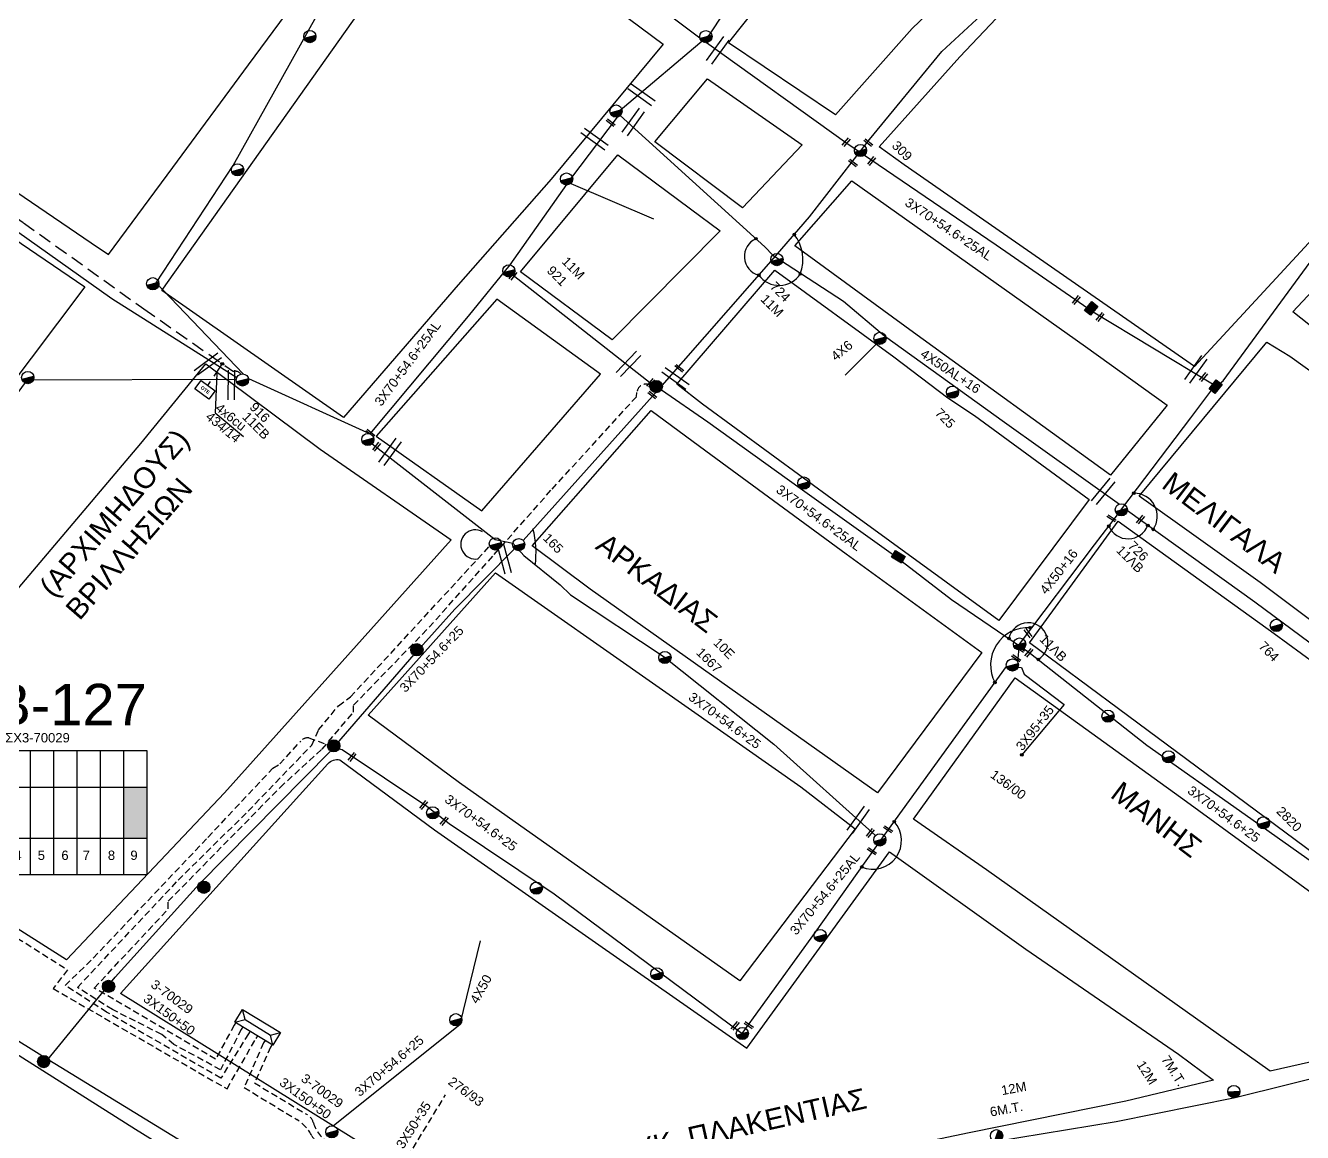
# Model space of a CAD drawing. Header units: millimetres. Extents: x 6950 to 9601, y 853 to 1951.
# Drawn here: x 7169.3 to 7415.7, y 1475 to 1688.5 of the extents above; entities that cross this region are included whole.
import ezdxf
from ezdxf.enums import TextEntityAlignment as Align

# ---------------------------------------------------------------- set-up
doc = ezdxf.new("R2010")
doc.units = ezdxf.units.MM
doc.linetypes.add('DASHED', pattern=[19.05, 12.7, -6.35])
for name, color, linetype in [('Pillar OTE', 7, 'Continuous'), ('Άγνωστα', 7, 'Continuous'), ('Ασφαλειοκιβώτια Χ.Τ 9 αναχωρήσεων', 7, 'Continuous'), ('Επιγραφές - Σχήματα', 7, 'Continuous'), ('Καλώδια ΧΤ   3x150+50CU', 7, 'DASHED'), ('Μηχανική τομή', 7, 'Continuous'), ('Στύλος Ξύλινος', 7, 'Continuous'), ('Στύλος Ξύλινος @ 1', 7, 'Continuous'), ('Στύλος ΦΜ', 7, 'Continuous'), ('Στύλος ΦΜ @ 1', 7, 'Continuous'), ('Συνδέσεις', 7, 'Continuous'), ('Συνεστραμμένα ΧΤ   3x70+54.6+25 AL', 7, 'SYN_LINE'), ('Τομή', 7, 'Continuous'), ('Υποσταθμός πόλεως', 7, 'Continuous'), ('Υπόβαθρο ΔΕΗ', 7, 'Continuous'), ('Υπόγεια καλώδια Παροχών ΧΤ   4x50AL', 7, 'DASHED'), ('Υπόγεια καλώδια Παροχών ΧΤ   4x6', 7, 'DASHED')]:
    doc.layers.add(name, color=color, linetype=linetype)
doc.styles.add('arial', font='ARIAL.TTF')
doc.styles.get("Standard").update_dxf_attribs({"font": 'ARIAL.TTF'})
doc.linetypes.add('SYN_LINE', pattern='A,0.5,-0.0001,["/\\/\\/\\/",Standard,S=0.1,R=0,X=0,Y=-0.05],-0.25', length=0.7501)
doc.dimstyles.new('ISO-25', dxfattribs={"dimtxt": 2.5, "dimasz": 2.5, "dimexe": 1.25, "dimexo": 0.625, "dimtad": 1, "dimtxsty": 'Standard', "dimcen": 2.5, "dimadec": 0, "dimazin": 0, "dimtfac": 1, "dimtmove": 0, "dimatfit": 3, "dimfxl": 1, "dimarcsym": 0})

# ---------------------------------------------------------------- blocks, each defined once
blk = doc.blocks.new('ΜΗΧΑΝΙΚΗ ΤΟΜΗ')
at = {"layer": 'Μηχανική τομή', "ltscale": 40}
for p, q in [((-1.89, 0.78), (1.89, 0.78)), ((1.89, 0), (-1.89, 0))]:
    blk.add_line(p, q, dxfattribs=at)
blk = doc.blocks.new('ΤΟΜΗ')
at = {"layer": 'Τομή', "ltscale": 40}
for p, q in [((-5.68, 0), (5.68, 0)), ((5.68, -2.33), (-5.68, -2.33))]:
    blk.add_line(p, q, dxfattribs=at)
blk = doc.blocks.new('ΥΠΑΡΧΩΝ ΤΣΙΜΕΝΤΕΝΙΟΣ ΣΤΥΛΟΣ')
at = {"layer": 'Στύλος ΦΜ'}
blk.add_hatch(color=7, dxfattribs=at).paths.add_polyline_path([(-1.29, -2.28, 0.574793), (2.62, 0, 0.268822), (1.3, 2.27)])
at = {"layer": 'Στύλος ΦΜ', "color": 7}
blk.add_line((-1.29, -2.28), (1.3, 2.27), dxfattribs=at)
blk.add_circle((0, 0), 2.62, dxfattribs=at)
at = {"layer": 'Στύλος ΦΜ', "flags": 4}
for tag, p in [('ΑΡΙΘΜΟΣ', (-4.68, 8.05)), ('ΤΥΠΟΣ', (-4.91, 3.03))]:
    blk.add_attdef(tag, p, '', height=4, dxfattribs=at)
blk = doc.blocks.new('ΥΠΑΡΧΩΝ ΞΥΛΙΝΟΣ ΣΤΥΛΟΣ')
at = {"layer": 'Στύλος Ξύλινος'}
h = blk.add_hatch(color=7, dxfattribs=at)
h.paths.add_polyline_path([(-2.62, 0, 0.270008), (-1.29, -2.28), (1.3, 2.27, 0.576266)])
h.paths.add_polyline_path([(-1.29, -2.28, 0.574793), (2.62, 0, 0.268822), (1.3, 2.27)])
at = {"layer": 'Στύλος Ξύλινος', "color": 7}
blk.add_line((-1.29, -2.28), (1.3, 2.27), dxfattribs=at)
blk.add_circle((0, 0), 2.62, dxfattribs=at)
at = {"layer": 'Στύλος Ξύλινος', "flags": 4}
for tag, p in [('ΑΡΙΘΜΟΣ', (-4.91, 8.6)), ('ΤΥΠΟΣ', (-4.85, 3.39))]:
    blk.add_attdef(tag, p, '', height=4, dxfattribs=at)
blk = doc.blocks.new('ΥΠΟΣΤΑΘΜΟΣ ΠΟΛΕΩΣ 6 ΑΝΑΧΩΡΗΣΕΩΝ')
at = {"layer": 'Υποσταθμός πόλεως', "linetype": 'Continuous', "ltscale": 40}
for p, q in [((-8.18, -2.82), (-8.18, -4)), ((-5.01, -2.82), (-5.01, -4)), ((-1.74, -2.82), (-1.74, -4)), ((1.65, -2.82), (1.65, -4)), ((5.07, -2.82), (5.07, -4)), ((8.16, -2.82), (8.16, -4))]:
    blk.add_line(p, q, dxfattribs=at)
blk.add_lwpolyline([(-8.57, 2.82), (8.57, 2.82), (8.57, -2.82), (-8.57, -2.82)], close=True, dxfattribs=at)
for points in [[(-5.75, 0), (-8.57, 2.82)], [(5.75, 0), (8.57, 2.82)], [(-8.57, -2.82), (-5.75, 0)], [(-5.75, 0), (5.75, 0)], [(8.57, -2.82), (5.75, 0)]]:
    blk.add_lwpolyline(points, dxfattribs=at)
at = {"layer": 'Υποσταθμός πόλεως', "linetype": 'SYN_LINE', "ltscale": 40, "flags": 1}
for tag, p in [('ΜΕΤΑΣΧΗΜΑΤΙΣΜΟΣ', (9.64, 1.91)), ('ΙΣΧΥΣ', (9.62, -0.89)), ('ΑΡΙΘΜΟΣ', (9.74, -3.61))]:
    blk.add_attdef(tag, p, '', height=1.8, dxfattribs=at)
blk = doc.blocks.new('ΑΣΦΑΛΕΙΟΚΙΒΩΤΙΟ ΥΠΟΣΤΑΘΜΟΥ 9 ΑΝΑΧΩΡΗΣΕΩΝ')
at = {"layer": 'Ασφαλειοκιβώτια Χ.Τ 9 αναχωρήσεων', "ltscale": 40}
for p, q in [((-23.8, 40.36), (24.02, 40.36)), ((-9.72, 40.36), (-9.72, -40.64)), ((9.94, 40.36), (9.94, -40.64)), ((-23.8, 31.36), (24.02, 31.36)), ((-23.8, 22.36), (24.02, 22.36)), ((-23.8, 13.36), (24.02, 13.36)), ((-23.8, 4.36), (24.02, 4.36)), ((-23.8, -4.64), (24.02, -4.64)), ((-23.8, -13.64), (24.02, -13.64)), ((-23.8, -22.64), (24.02, -22.64)), ((-23.8, -31.64), (24.02, -31.64))]:
    blk.add_line(p, q, dxfattribs=at)
at = {"layer": 'Ασφαλειοκιβώτια Χ.Τ 9 αναχωρήσεων'}
blk.add_lwpolyline([(-23.8, -40.64), (24.02, -40.64), (24.02, 40.36), (-23.8, 40.36)], close=True, dxfattribs=at)
for s, p in [('1', (-18.12, 37.3)), ('2', (-18.12, 28.73)), ('3', (-18.12, 19.66)), ('4', (-18.12, 10.64)), ('5', (-18.12, 1.63)), ('6', (-18.12, -7.51)), ('7', (-18.12, -15.75)), ('8', (-18.12, -25.44)), ('9', (-18.12, -34.13))]:
    blk.add_text(s, height=3.6, rotation=270, dxfattribs=at).set_placement(p)
at = {"layer": 'Ασφαλειοκιβώτια Χ.Τ 9 αναχωρήσεων', "ltscale": 40}
for tag, height, p in [('ΟΝΟΜΑ', 5, (-0.16, 44.31)), ('ΚΕΙΜΕΝΟ 1', 2, (17.06, 35.59)), ('ΚΕΙΜΕΝΟ 2', 2, (17.06, 26.88)), ('ΚΕΙΜΕΝΟ 3', 2, (17.06, 17.69)), ('ΚΕΙΜΕΝΟ 4', 2, (17.06, 8.71)), ('ΚΕΙΜΕΝΟ 5', 2, (17.06, -0.13)), ('ΚΕΙΜΕΝΟ 6', 2, (17.06, -9.05)), ('ΚΕΙΜΕΝΟ 7', 2, (17.06, -18.13)), ('ΚΕΙΜΕΝΟ 8', 2, (17.06, -26.85)), ('ΚΕΙΜΕΝΟ 9', 2, (17.06, -35.99)), ('ΣΧ', 2, (-0.1, -42.64))]:
    blk.add_attdef(tag, text='', height=height, dxfattribs=at).set_placement(p, align=Align.MIDDLE_CENTER)
blk = doc.blocks.new('_ΣΥΝΔΕΣΗ')
at = {"layer": 'Συνδέσεις', "linetype": 'SYN_LINE', "ltscale": 40}
blk.add_hatch(color=256, dxfattribs=at).paths.add_polyline_path([(0.5, -0.01, 1), (-0.5, -0.01, 1)])
at = {"layer": 'Συνδέσεις'}
blk.add_circle((0, -0.01), 0.5, dxfattribs=at)
blk = doc.blocks.new('PILLAR ΟΤΕ')
at = {"layer": 'Pillar OTE', "ltscale": 40}
blk.add_lwpolyline([(-3.31, 2.02), (3.39, 2.02), (3.39, -1.99), (-3.31, -1.99)], close=True, dxfattribs=at)
at = {"layer": 'Pillar OTE', "insert": (-1.81, 0.71), "char_height": 1.3575, "width": 109.961, "attachment_point": 1}
blk.add_mtext('{\\fArial|b1|i0|c161|p34;OTE}', dxfattribs=at)
blk = doc.blocks.new('TSONTA XT1')
at = {"ltscale": 40}
h = blk.add_hatch(color=256, dxfattribs=at)
h.dxf.hatch_style = 1
h.paths.add_polyline_path([(595.96, 2487.66), (597.07, 2488.77), (595.96, 2489.87), (594.85, 2488.77)])
blk.add_lwpolyline([(594.85, 2488.77), (595.96, 2489.87), (597.07, 2488.77), (595.96, 2487.66)], close=True, dxfattribs=at)

msp = doc.modelspace()

# ---------------------------------------------------------------- hatches: boundary and pattern name
at = {"layer": 'Άγνωστα'}
h = msp.add_hatch(color=256, dxfattribs=at)
h.dxf.hatch_style = 1
h.paths.add_polyline_path([(7373.63, 1633.51), (7374.77, 1632.61), (7376.17, 1634.33), (7375.01, 1635.25)])
h = msp.add_hatch(color=256, dxfattribs=at)
h.dxf.hatch_style = 1
h.paths.add_polyline_path([(7397.64, 1618.45), (7398.78, 1617.54), (7400.18, 1619.26), (7399.02, 1620.18)])
h = msp.add_hatch(color=256, dxfattribs=at)
h.dxf.hatch_style = 1
h.paths.add_polyline_path([(7337.13, 1587.22), (7336.39, 1585.96), (7338.29, 1584.82), (7339.04, 1586.09)])
at = {"layer": 'Ασφαλειοκιβώτια Χ.Τ 9 αναχωρήσεων', "ltscale": 40}
for color in [151, 27, 1, 133, 62, 2]:
    msp.add_hatch(color=color, dxfattribs=at).paths.add_polyline_path([(7188.27, 1531.76), (7192.77, 1531.76), (7192.77, 1541.58), (7188.27, 1541.58)])

# ---------------------------------------------------------------- linework, layer by layer
at = {"layer": 'Άγνωστα', "color": 30, "linetype": 'DASHED', "ltscale": 0.2}
msp.add_lwpolyline([(7100.18, 1713.11), (7097.73, 1710.75), (7095.34, 1712.66), (7088.8, 1704.56), (7093.54, 1701.45), (7117.33, 1685.54), (7144.86, 1667.24), (7168.9, 1650.47), (7192.13, 1633.84), (7209.43, 1621.76, -0.349874), (7210.79, 1621.27)], format="xyb", dxfattribs=at)
at = {"layer": 'Άγνωστα', "color": 62}
msp.add_lwpolyline([(7284.05, 1671.17), (7311.91, 1645.82), (7313.45, 1644.21), (7327.08, 1635.34), (7335.03, 1628.64), (7358.2, 1612), (7380.34, 1596.19)], dxfattribs=at)
at = {"layer": 'Άγνωστα'}
for points in [[(7374.77, 1632.61), (7373.63, 1633.51), (7375.01, 1635.25), (7376.17, 1634.33), (7374.77, 1632.61)], [(7398.78, 1617.54), (7397.64, 1618.45), (7399.02, 1620.18), (7400.18, 1619.26), (7398.78, 1617.54)], [(7336.39, 1585.96), (7337.13, 1587.22), (7339.04, 1586.09), (7338.29, 1584.82), (7336.39, 1585.96)]]:
    msp.add_lwpolyline(points, dxfattribs=at)
at = {"layer": 'Άγνωστα', "color": 27}
msp.add_lwpolyline([(7148.35, 1567.6), (7152.19, 1596.58), (7169.69, 1620.16), (7209.97, 1620.28)], dxfattribs=at)
at = {"layer": 'Άγνωστα', "color": 62, "linetype": 'DASHED', "ltscale": 0.1}
msp.add_lwpolyline([(7209.55, 1495.68), (7205.95, 1489.09), (7182.55, 1502.82), (7196.83, 1518.1), (7196.83, 1519.58), (7218.41, 1541.54), (7226.51, 1548.94), (7232.56, 1556.03), (7232.56, 1557.39), (7247.16, 1572.43), (7259.73, 1586.49), (7270.88, 1599.09), (7287.2, 1616.95), (7287.25, 1617.7, -0.539479), (7289.81, 1619.14, -4.105212)], format="xyb", dxfattribs=at)
at = {"layer": 'Άγνωστα', "color": 1}
msp.add_lwpolyline([(7265.28, 1589.2), (7290.82, 1617.69)], dxfattribs=at)
at = {"layer": 'Άγνωστα', "color": 154}
for points in [[(7360.72, 1565.73), (7361.09, 1569.2), (7375.51, 1588.34), (7379.99, 1594.14), (7380.83, 1595.26)], [(7501.45, 1505.4), (7488.19, 1517.23), (7448.43, 1546.2), (7406.45, 1577.27), (7381.88, 1594.91)], [(7360.78, 1564.72), (7361.46, 1564.65), (7361.99, 1563.37), (7369.66, 1557.55), (7361.52, 1547.82)]]:
    msp.add_lwpolyline(points, dxfattribs=at)
at = {"layer": 'Άγνωστα', "color": 1, "linetype": 'DASHED', "ltscale": 0.1}
msp.add_lwpolyline([(7210.9, 1494.85), (7206.9, 1487.06), (7197.89, 1491.96), (7195.58, 1493.87), (7186.05, 1498.67), (7179.3, 1502.94), (7198.73, 1523.64), (7212.24, 1536.96), (7224.5, 1549.68), (7225.84, 1552.62), (7229.65, 1557.29), (7231.99, 1559), (7258.67, 1587.93)], dxfattribs=at)
at = {"layer": 'Άγνωστα', "color": 151, "linetype": 'DASHED', "ltscale": 0.1}
msp.add_lwpolyline([(7212.3, 1494.01), (7206.97, 1485.44), (7184.93, 1498.19), (7176.95, 1503.31), (7182.36, 1508.62), (7204.47, 1531.89), (7217.02, 1545.26), (7218.33, 1546.06), (7222.38, 1550.49, -0.231255), (7223.94, 1551.1), (7229.72, 1548.96)], format="xyb", dxfattribs=at)
at = {"layer": 'Άγνωστα', "color": 27, "linetype": 'DASHED', "ltscale": 0.1}
msp.add_lwpolyline([(7130.75, 1541.61), (7127.56, 1537.83), (7158.04, 1518.58), (7177.39, 1506.36), (7174.63, 1502.72), (7208.17, 1483.38), (7213.75, 1493.12)], dxfattribs=at)
at = {"layer": 'Άγνωστα', "color": 133}
for points in [[(7237.12, 1448.73), (7209.83, 1466.85), (7172.93, 1489.46), (7149.29, 1504.13), (7115.28, 1524.95)], [(7173.56, 1489.07), (7185.13, 1503.14)]]:
    msp.add_lwpolyline(points, dxfattribs=at)
at = {"layer": 'Άγνωστα', "color": 2, "linetype": 'DASHED', "ltscale": 0.1}
msp.add_lwpolyline([(7215.21, 1492.24), (7211.46, 1483.66), (7221.64, 1477.45, -0.137311), (7224.56, 1474.31, 0.173129), (7227.57, 1471.5, 0.137798), (7230.85, 1471.06, -0.227416), (7233.35, 1470.26), (7241.52, 1465.18), (7242.09, 1466.1), (7266.73, 1451.11), (7271.68, 1452.2, 0.897074), (7271.35, 1455.24, 0.190303), (7270, 1454.71, -0.310967), (7268.76, 1454.52, 0.493124)], format="xyb", dxfattribs=at)
at = {"layer": 'Άγνωστα', "color": 133, "linetype": 'DASHED', "ltscale": 0.1}
msp.add_lwpolyline([(7216.53, 1491.43), (7213.47, 1484.53), (7223.62, 1478.42, -0.192229), (7224.82, 1476.85, 0.214045), (7228.03, 1472.96, 0.203734), (7232.18, 1472.73), (7241.08, 1467.04), (7250.32, 1482.23)], format="xyb", dxfattribs=at)
at = {"layer": 'Επιγραφές - Σχήματα', "linetype": 'Continuous', "ltscale": 20}
for centre, radius, start, end in [((7311.45, 1643.38), 7.84, 339.1742, 38.8397), ((7311.7, 1643.97), 3.72, 113.1876, 255.5196), ((7314.7, 1643.26), 4.88, 216.2688, 326.8756), ((7383.21, 1593.84), 4.45, 325.4881, 91.0443), ((7382.04, 1593.56), 4.07, 203.1909, 338.5296), ((7362.68, 1565.16), 7.2, 86.3126, 208.3963), ((7362.76, 1569.51), 3.8, 300.4763, 168.6391), ((7332.79, 1531.27), 5.51, 246.602, 41.6362)]:
    msp.add_arc(centre, radius, start, end, dxfattribs=at)
at = {"layer": 'Επιγραφές - Σχήματα'}
for centre, radius, start, end in [((7256.08, 1588.42), 2.82, 60.244, 281.3235), ((7249.99, 1586.86), 17.8, 352.0078, 14.8634)]:
    msp.add_arc(centre, radius, start, end, dxfattribs=at)
at = {"layer": 'Καλώδια ΧΤ   3x150+50CU', "color": 85, "linetype": 'Continuous', "ltscale": 0.2}
msp.add_lwpolyline([(7143.52, 1765.88), (7124.06, 1744.75), (7105.26, 1724.19), (7095.2, 1713.55), (7086.55, 1704.53), (7107.41, 1690.28), (7143.09, 1666.23), (7185.92, 1635.86), (7210.06, 1620.61)], dxfattribs=at)
at = {"layer": 'Συνεστραμμένα ΧΤ   3x70+54.6+25 AL', "color": 62, "linetype": 'SYN_LINE', "ltscale": 20}
msp.add_lwpolyline([(7292.15, 1619.05), (7313.13, 1643.05), (7320.58, 1651.58), (7332.12, 1666.53), (7346.11, 1683.53), (7362.8, 1699.03), (7387.04, 1722.63), (7402.81, 1737.5)], dxfattribs=at)
at = {"layer": 'Συνεστραμμένα ΧΤ   3x70+54.6+25 AL', "color": 6, "ltscale": 20}
msp.add_lwpolyline([(7299.42, 1686.06), (7266, 1711.24), (7248.6, 1725.02)], dxfattribs=at)
at = {"layer": 'Συνεστραμμένα ΧΤ   3x70+54.6+25 AL', "color": 6, "linetype": 'SYN_LINE', "ltscale": 20}
msp.add_lwpolyline([(7318.95, 1713.57), (7301.06, 1686.51), (7284.03, 1672.11)], dxfattribs=at)
at = {"layer": 'Συνεστραμμένα ΧΤ   3x70+54.6+25 AL', "color": 30, "linetype": 'SYN_LINE', "ltscale": 20}
msp.add_lwpolyline([(7211.29, 1621.31), (7194.49, 1638.89), (7209.37, 1661.51), (7225.43, 1690.3), (7234.89, 1710.36)], dxfattribs=at)
at = {"layer": 'Συνεστραμμένα ΧΤ   3x70+54.6+25 AL', "color": 62, "ltscale": 20}
msp.add_lwpolyline([(7398.33, 1619.31), (7375.25, 1633.2), (7356.58, 1646.17), (7327.73, 1665.74), (7300.65, 1685.2)], dxfattribs=at)
at = {"layer": 'Συνεστραμμένα ΧΤ   3x70+54.6+25 AL', "color": 154, "ltscale": 20}
for points in [[(7400.37, 1619.95), (7426.17, 1655.16), (7431.09, 1660.02), (7451.22, 1682.22), (7456.74, 1687.36)], [(7307.59, 1494.05), (7321.68, 1513.63), (7334.97, 1532.24), (7358.56, 1564.85)]]:
    msp.add_lwpolyline(points, dxfattribs=at)
at = {"layer": 'Συνεστραμμένα ΧΤ   3x70+54.6+25 AL', "color": 173, "linetype": 'SYN_LINE', "ltscale": 20}
for points in [[(7212.28, 1620.45), (7235.81, 1609.73), (7254.73, 1632.43), (7262.77, 1642.33), (7274.52, 1658.96), (7283.49, 1670.86)], [(7274.51, 1658.07), (7290.46, 1651.24)], [(7263.36, 1640.34), (7263.36, 1640.34), (7289.99, 1619.47)]]:
    msp.add_lwpolyline(points, dxfattribs=at)
at = {"layer": 'Συνεστραμμένα ΧΤ   3x70+54.6+25 AL', "linetype": 'SYN_LINE', "ltscale": 10}
msp.add_lwpolyline([(7333.53, 1627.17), (7327.45, 1621.09)], dxfattribs=at)
at = {"layer": 'Συνεστραμμένα ΧΤ   3x70+54.6+25 AL', "color": 154, "linetype": 'SYN_LINE', "ltscale": 20}
msp.add_lwpolyline([(7380.83, 1595.26), (7394.14, 1612.86), (7398.2, 1618.25), (7400.37, 1619.95)], dxfattribs=at)
at = {"layer": 'Συνεστραμμένα ΧΤ   3x70+54.6+25 AL', "color": 1, "ltscale": 20}
msp.add_lwpolyline([(7291.99, 1618.24), (7300.95, 1612.07), (7318.76, 1599.29), (7336.76, 1586.38), (7347.92, 1577.77), (7362.89, 1567.66), (7385.63, 1549.7), (7404.63, 1536.3), (7419.61, 1525.73), (7446.69, 1506.06), (7457.56, 1497.53), (7460.02, 1495.76)], dxfattribs=at)
at = {"layer": 'Συνεστραμμένα ΧΤ   3x70+54.6+25 AL', "color": 1, "linetype": 'SYN_LINE', "ltscale": 20}
msp.add_lwpolyline([(7236.16, 1607.82), (7259.9, 1589.38), (7259.9, 1589.38), (7263.29, 1588.63), (7265.46, 1586.29), (7272.44, 1580.62), (7274.41, 1578.67), (7292.54, 1566.71), (7313.65, 1549.89), (7333.3, 1532.25)], dxfattribs=at)
at = {"layer": 'Συνεστραμμένα ΧΤ   3x70+54.6+25 AL', "color": 133, "linetype": 'SYN_LINE', "ltscale": 20}
for points in [[(7185.13, 1503.14), (7186.61, 1504.93), (7202.8, 1522.87), (7228.14, 1548.56), (7244.3, 1567.19), (7252.09, 1575.91), (7263.61, 1587.54)], [(7253.15, 1495.88), (7257.04, 1511.92)], [(7228.64, 1476.24), (7253.15, 1495.88)]]:
    msp.add_lwpolyline(points, dxfattribs=at)
at = {"layer": 'Συνεστραμμένα ΧΤ   3x70+54.6+25 AL', "color": 151, "linetype": 'SYN_LINE', "ltscale": 20}
msp.add_lwpolyline([(7229.72, 1548.96), (7229.75, 1548.95), (7230.35, 1548.83), (7246.72, 1537.92), (7251.01, 1534.6), (7271.27, 1520.98), (7307.59, 1494.05), (7307.59, 1494.05)], dxfattribs=at)
at = {"layer": 'Συνεστραμμένα ΧΤ   3x70+54.6+25 AL', "color": 2, "linetype": 'SYN_LINE', "ltscale": 20}
msp.add_lwpolyline([(7239.1, 1447.65), (7239.83, 1447.93), (7268.4, 1454.37), (7300.69, 1461.14), (7325.27, 1466.61), (7356.26, 1473.22), (7379.7, 1477.12), (7402.66, 1481.72), (7432.73, 1489.18), (7461.12, 1495.42), (7501.03, 1503.79)], dxfattribs=at)
at = {"layer": 'Υπόβαθρο ΔΕΗ'}
for points in [[(7185.31, 1644.35), (7197.71, 1661.15), (7212.32, 1680.94), (7229.16, 1703.76), (7241.48, 1722.79), (7202.36, 1753.1), (7177.88, 1771.35), (7167.34, 1779.94), (7138.68, 1748.11), (7117.07, 1724.71), (7096.37, 1705.19), (7144.53, 1672.09), (7181.93, 1646.61), (7185.29, 1644.32)], [(7395.43, 1740.18), (7362.41, 1709.04), (7340.35, 1687.93), (7325.56, 1671.32), (7304.94, 1685.16), (7351.53, 1743.79), (7361.78, 1755.92)], [(7361.78, 1755.92), (7405.42, 1735.51), (7442.96, 1699.57), (7455.39, 1688.27), (7394.83, 1622.76), (7338.82, 1661.64), (7333.96, 1665.14), (7349.58, 1682.48), (7356.55, 1689.87), (7376.66, 1708.94), (7397.91, 1729.09), (7404.92, 1735.74)], [(7251.12, 1715.57), (7292.34, 1684.93), (7270.73, 1658.85), (7252.74, 1638.47), (7230.66, 1612.91), (7195.6, 1637.39), (7239.94, 1700.01), (7251.02, 1715.65), (7251.12, 1715.57)], [(7154.7, 1603.6), (7089.41, 1651.28), (7062.78, 1671.28), (7088.31, 1701.39), (7142.42, 1664.15), (7180.75, 1638.13), (7154.7, 1603.6)], [(7290.68, 1666.05), (7300.89, 1678.21), (7319.15, 1665.5), (7307.6, 1653.36), (7290.68, 1666.05)], [(7264.78, 1640.98), (7283.57, 1663.54), (7297.58, 1653.15), (7303.29, 1648.91), (7282.49, 1627.86), (7264.78, 1640.98)], [(7317.71, 1646.04), (7328.7, 1658.53), (7373.83, 1626.58), (7389.59, 1615.31), (7378.62, 1601.75), (7340.59, 1629.3), (7317.71, 1646.04)], [(7313.86, 1641.33), (7336.8, 1624.59), (7347.25, 1616.7), (7352.38, 1613.31), (7374.48, 1597.06), (7357.11, 1573.76), (7325.88, 1596.46), (7299.88, 1615.5), (7294.93, 1619.33), (7313.86, 1641.33)], [(7236.91, 1609.29), (7257.3, 1594.87), (7280.23, 1621.23), (7260.22, 1635.71), (7236.91, 1609.29)], [(7177.22, 1508.27), (7138.52, 1532.77), (7131.29, 1536.95), (7155.45, 1565.29), (7191.55, 1607.87), (7204.1, 1623.25), (7226.14, 1606.79), (7251.4, 1589.31), (7207.68, 1540.49), (7177.22, 1508.27)], [(7205.86, 1613.81), (7211.36, 1609.26)], [(7290.02, 1614.26), (7300.52, 1606.44), (7327.63, 1586.6), (7353.79, 1567.58), (7333.68, 1540.51), (7278.2, 1579.79), (7267.06, 1588.15), (7290.02, 1614.26)], [(7380.13, 1592.9), (7410.19, 1571.25), (7436.6, 1551.91), (7472.91, 1524.98), (7486.98, 1515.2), (7497.76, 1506.57), (7460.87, 1497.69), (7423.71, 1524.43), (7380.17, 1556.69), (7362.97, 1569.41), (7380.13, 1592.9)], [(7235.41, 1555.49), (7259.95, 1582.93), (7291.52, 1560.83), (7318.9, 1541.67), (7329.35, 1533.58), (7307.09, 1504.2), (7253.04, 1542.43), (7235.41, 1555.49)], [(7360.26, 1562.65), (7393.28, 1538.84), (7439.39, 1505.22), (7451.9, 1496.38), (7409.45, 1486.79), (7354.69, 1525.61), (7340.63, 1535.42), (7360.26, 1562.65)], [(7117.3, 1476.73), (7169.04, 1445), (7180.1, 1437.91), (7212.59, 1444.81), (7231.88, 1449.87), (7190.51, 1475.54), (7152.78, 1499.43), (7108.26, 1527.42), (7080.79, 1545.51), (7075.13, 1549.07), (7049.1, 1515.55), (7067.76, 1501.19), (7061.14, 1491.43), (7034.73, 1510.84), (7012.37, 1528.99), (7012.37, 1528.99)]]:
    msp.add_lwpolyline(points, dxfattribs=at)
for points in [[(7413.78, 1633.29), (7460.66, 1683.31), (7486.72, 1658.68), (7504.86, 1641.43), (7475.31, 1610.44), (7471.83, 1610.67, -0.075903), (7441.12, 1617.52, -0.076173), (7413.78, 1633.29, -6.840138)], [(7408.81, 1627.43), (7413.25, 1624.74), (7421.18, 1619), (7426.01, 1615.99, 0.100892), (7455.93, 1604.86, 0.071342), (7481.96, 1601.75), (7535.69, 1553.75), (7570.06, 1522.91), (7570.31, 1521.22), (7545.61, 1516.48), (7506.73, 1508.24), (7451.33, 1548.21), (7407.48, 1581.04), (7384.18, 1597.72), (7408.81, 1627.43)], [(7229.96, 1546.88), (7248.19, 1533.36), (7279.88, 1511.2), (7308.44, 1491.24), (7335.99, 1529.11), (7362.3, 1510.35), (7391.73, 1490.07), (7398.49, 1485.04), (7381.57, 1481.03), (7351.38, 1474.89), (7317.82, 1467.88), (7275.61, 1458.52), (7261.98, 1455.49), (7187.59, 1501.78), (7222.13, 1540.04), (7227.62, 1546.1, -0.263527), (7229.96, 1546.88, 0.098164)]]:
    msp.add_lwpolyline(points, format="xyb", dxfattribs=at)
at = {"layer": 'Υπόγεια καλώδια Παροχών ΧΤ   4x6', "color": 30, "linetype": 'DASHED', "ltscale": 0.2}
msp.add_lwpolyline([(7207.06, 1622.97), (7204.38, 1619.05)], dxfattribs=at)

# ---------------------------------------------------------------- block references
at = {"layer": 'Pillar OTE', "xscale": 0.5, "yscale": 0.5, "zscale": 0.5, "rotation": 323.4631182965767}
msp.add_blockref('PILLAR ΟΤΕ', (7203.9, 1618.24), dxfattribs=at)
at = {"layer": 'Ασφαλειοκιβώτια Χ.Τ 9 αναχωρήσεων', "xscale": 0.5, "yscale": 0.5, "zscale": 0.5, "rotation": 90}
msp.add_blockref('ΑΣΦΑΛΕΙΟΚΙΒΩΤΙΟ ΥΠΟΣΤΑΘΜΟΥ 9 ΑΝΑΧΩΡΗΣΕΩΝ', (7172.45, 1536.61), dxfattribs=at)
at = {"layer": 'Μηχανική τομή', "xscale": 0.4999999999999999, "yscale": 0.4999999999999999, "zscale": 0.4999999999999999}
for p, rotation in [((7282.05, 1669.61), 321.6979791366523), ((7327.78, 1665.89), 50.53033327265273), ((7331.78, 1665.76), 321.6979791366523), ((7332.69, 1662.25), 50.53033327265273), ((7328.8, 1661.83), 321.6979791366523), ((7263.51, 1640.15), 50.53033327265273), ((7372.18, 1635.46), 50.53033327265273), ((7376.77, 1632.16), 50.53033327265273), ((7295.33, 1622.26), 321.6979791366523), ((7396.71, 1620.6), 50.53033327265273), ((7290.06, 1619.45), 50.53033327265273), ((7290.1, 1617.08), 321.6979791366523), ((7235.72, 1609.73), 321.6979791366523), ((7237.18, 1607.16), 50.53033327265273), ((7378.73, 1593.27), 326.225709557726), ((7384.57, 1593.09), 50.53033327265273), ((7362.55, 1571.18), 305.900082774475), ((7360.33, 1566.31), 326.225709557726), ((7361.06, 1568.09), 326.225709557726), ((7363.01, 1567.39), 50.53033327265273), ((7232.44, 1547.27), 50.53033327265273), ((7246.25, 1538.02), 50.53033327265273), ((7250.22, 1534.91), 50.53033327265273), ((7332.42, 1532.62), 50.53033327265273), ((7335.61, 1533.28), 326.225709557726), ((7332.49, 1529.07), 326.225709557726), ((7306.36, 1495.43), 50.53033327265273), ((7308.72, 1495.5), 326.225709557726)]:
    msp.add_blockref('ΜΗΧΑΝΙΚΗ ΤΟΜΗ', p, dxfattribs=dict(at, rotation=rotation))
at = {"layer": 'Στύλος Ξύλινος @ 1', "ltscale": 40, "xscale": 0.4499999999998182, "yscale": 0.4499999999998182, "zscale": 0.4499999999998182, "rotation": 328.3663296029525}
for p in [(7290.99, 1618.86), (7244.8, 1568.1), (7228.75, 1549.57), (7203.67, 1522.27), (7185.32, 1503.16), (7172.79, 1488.65)]:
    msp.add_blockref('ΥΠΑΡΧΩΝ ΞΥΛΙΝΟΣ ΣΤΥΛΟΣ', p, dxfattribs=at)
at = {"layer": 'Στύλος ΦΜ @ 1', "ltscale": 40, "xscale": 0.449999999999818, "yscale": 0.449999999999818, "zscale": 0.449999999999818, "rotation": 314.8423271884067}
for p in [(7224.15, 1686.38), (7300.56, 1686.37), (7283.22, 1672.01), (7210.2, 1660.68), (7273.68, 1658.91), (7193.83, 1638.71), (7334.15, 1628.17), (7169.71, 1620.6), (7235.33, 1608.65), (7319.45, 1600.25), (7259.93, 1588.51), (7359.69, 1565.16), (7378.14, 1555.29), (7389.81, 1547.43), (7247.85, 1536.64), (7334.13, 1531.41), (7267.85, 1522.1), (7322.63, 1512.95), (7291.11, 1505.58), (7252.32, 1496.72), (7307.59, 1494.06), (7228.39, 1475.09)]:
    msp.add_blockref('ΥΠΑΡΧΩΝ ΤΣΙΜΕΝΤΕΝΙΟΣ ΣΤΥΛΟΣ', p, dxfattribs=at)
at = {"layer": 'Στύλος ΦΜ @ 1', "ltscale": 40}
ref = msp.add_blockref('ΥΠΑΡΧΩΝ ΤΣΙΜΕΝΤΕΝΙΟΣ ΣΤΥΛΟΣ', (7330.4, 1664.4), dxfattribs=dict(at, xscale=0.449999999999818, yscale=0.449999999999818, zscale=0.449999999999818, rotation=314.8423271884067))
ref.add_attrib('ΤΥΠΟΣ', '309', (7336.3, 1665.2), dxfattribs={"layer": 'Στύλος ΦΜ', "height": 1.8, "rotation": 314.8423, "flags": 4})
ref = msp.add_blockref('ΥΠΑΡΧΩΝ ΤΣΙΜΕΝΤΕΝΙΟΣ ΣΤΥΛΟΣ', (7262.53, 1641.17), dxfattribs=dict(at, xscale=0.449999999999818, yscale=0.449999999999818, zscale=0.449999999999818, rotation=314.8423271884067))
ref.add_attrib('ΤΥΠΟΣ', '11M', (7272.61, 1642.84), dxfattribs={"layer": 'Στύλος ΦΜ', "height": 1.8, "rotation": 314.8423, "flags": 4})
ref.add_attrib('ΑΡΙΘΜΟΣ', '921', (7269.74, 1641.08), dxfattribs={"layer": 'Στύλος ΦΜ', "height": 1.8, "rotation": 314.8423, "flags": 4})
ref = msp.add_blockref('ΥΠΑΡΧΩΝ ΤΣΙΜΕΝΤΕΝΙΟΣ ΣΤΥΛΟΣ', (7314.26, 1643.36), dxfattribs=dict(at, xscale=0.449999999999818, yscale=0.449999999999818, zscale=0.449999999999818, rotation=314.8423271884067))
ref.add_attrib('ΤΥΠΟΣ', '724', (7312.79, 1638), dxfattribs={"layer": 'Στύλος ΦΜ', "height": 1.8, "rotation": 314.8423, "flags": 4})
ref.add_attrib('ΑΡΙΘΜΟΣ', '11M', (7310.97, 1635.59), dxfattribs={"layer": 'Στύλος ΦΜ', "height": 1.8, "rotation": 314.8423, "flags": 4})
ref = msp.add_blockref('ΥΠΑΡΧΩΝ ΤΣΙΜΕΝΤΕΝΙΟΣ ΣΤΥΛΟΣ', (7211.14, 1620.14), dxfattribs=dict(at, xscale=0.449999999999818, yscale=0.449999999999818, zscale=0.449999999999818, rotation=314.8423271884067))
ref.add_attrib('ΤΥΠΟΣ', '916', (7212.38, 1614.74), dxfattribs={"layer": 'Στύλος ΦΜ', "height": 1.8, "rotation": 314.8423, "flags": 4})
ref.add_attrib('ΑΡΙΘΜΟΣ', '11EB', (7210.97, 1612.87), dxfattribs={"layer": 'Στύλος ΦΜ', "height": 1.8, "rotation": 314.8423, "flags": 4})
ref = msp.add_blockref('ΥΠΑΡΧΩΝ ΤΣΙΜΕΝΤΕΝΙΟΣ ΣΤΥΛΟΣ', (7348.14, 1617.78), dxfattribs=dict(at, xscale=0.449999999999818, yscale=0.449999999999818, zscale=0.449999999999818, rotation=314.8423271884067))
ref.add_attrib('ΤΥΠΟΣ', '725', (7344.61, 1613.61), dxfattribs={"layer": 'Στύλος ΦΜ', "height": 1.8, "rotation": 314.8423, "flags": 4})
ref = msp.add_blockref('ΥΠΑΡΧΩΝ ΤΣΙΜΕΝΤΕΝΙΟΣ ΣΤΥΛΟΣ', (7380.71, 1595.08), dxfattribs=dict(at, xscale=0.449999999999818, yscale=0.449999999999818, zscale=0.449999999999818, rotation=314.8423271884067))
ref.add_attrib('ΤΥΠΟΣ', '726', (7381.86, 1587.99), dxfattribs={"layer": 'Στύλος ΦΜ', "height": 1.8, "rotation": 314.8423, "flags": 4})
ref.add_attrib('ΑΡΙΘΜΟΣ', '11ΛΒ', (7379.6, 1587.12), dxfattribs={"layer": 'Στύλος ΦΜ', "height": 1.8, "rotation": 314.8423, "flags": 4})
ref = msp.add_blockref('ΥΠΑΡΧΩΝ ΤΣΙΜΕΝΤΕΝΙΟΣ ΣΤΥΛΟΣ', (7264.44, 1588.37), dxfattribs=dict(at, xscale=0.449999999999818, yscale=0.449999999999818, zscale=0.449999999999818, rotation=314.8423271884067))
ref.add_attrib('ΤΥΠΟΣ', '165', (7268.99, 1589.49), dxfattribs={"layer": 'Στύλος ΦΜ', "height": 1.8, "rotation": 314.8423, "flags": 4})
ref = msp.add_blockref('ΥΠΑΡΧΩΝ ΤΣΙΜΕΝΤΕΝΙΟΣ ΣΤΥΛΟΣ', (7410.62, 1572.79), dxfattribs=dict(at, xscale=0.449999999999818, yscale=0.449999999999818, zscale=0.449999999999818, rotation=314.8423271884067))
ref.add_attrib('ΤΥΠΟΣ', '764', (7407.08, 1568.62), dxfattribs={"layer": 'Στύλος ΦΜ', "height": 1.8, "rotation": 314.8423, "flags": 4})
ref = msp.add_blockref('ΥΠΑΡΧΩΝ ΤΣΙΜΕΝΤΕΝΙΟΣ ΣΤΥΛΟΣ', (7292.66, 1566.61), dxfattribs=dict(at, xscale=0.449999999999818, yscale=0.449999999999818, zscale=0.449999999999818, rotation=314.8423271884067))
ref.add_attrib('ΤΥΠΟΣ', '1667', (7298.56, 1567.41), dxfattribs={"layer": 'Στύλος ΦΜ', "height": 1.8, "rotation": 314.8423, "flags": 4})
ref.add_attrib('ΑΡΙΘΜΟΣ', '10Ε', (7301.86, 1569.32), dxfattribs={"layer": 'Στύλος ΦΜ', "height": 1.8, "rotation": 314.8423, "flags": 4})
ref = msp.add_blockref('ΥΠΑΡΧΩΝ ΤΣΙΜΕΝΤΕΝΙΟΣ ΣΤΥΛΟΣ', (7361.09, 1569.2), dxfattribs=dict(at, xscale=0.449999999999818, yscale=0.449999999999818, zscale=0.449999999999818, rotation=314.8423271884067))
ref.add_attrib('ΤΥΠΟΣ', '11ΛΒ', (7364.78, 1570), dxfattribs={"layer": 'Στύλος ΦΜ', "height": 1.8, "rotation": 314.8423, "flags": 4})
ref = msp.add_blockref('ΥΠΑΡΧΩΝ ΤΣΙΜΕΝΤΕΝΙΟΣ ΣΤΥΛΟΣ', (7408.13, 1534.7), dxfattribs=dict(at, xscale=0.449999999999818, yscale=0.449999999999818, zscale=0.449999999999818, rotation=314.8423271884067))
ref.add_attrib('ΤΥΠΟΣ', '2820', (7410.5, 1536.78), dxfattribs={"layer": 'Στύλος ΦΜ', "height": 1.8, "rotation": 314.8423, "flags": 4})
ref = msp.add_blockref('ΥΠΑΡΧΩΝ ΤΣΙΜΕΝΤΕΝΙΟΣ ΣΤΥΛΟΣ', (7402.43, 1482.88), dxfattribs=dict(at, xscale=0.4499999999998179, yscale=0.4499999999998179, zscale=0.4499999999998179, rotation=302.315175777691))
ref.add_attrib('ΤΥΠΟΣ', '12M', (7383.6, 1488.1), dxfattribs={"layer": 'Στύλος ΦΜ', "height": 1.8, "rotation": 302.3152, "flags": 4})
ref.add_attrib('ΑΡΙΘΜΟΣ', '7M.T.', (7388.35, 1489.11), dxfattribs={"layer": 'Στύλος ΦΜ', "height": 1.8, "rotation": 302.3152, "flags": 4})
ref = msp.add_blockref('ΥΠΑΡΧΩΝ ΤΣΙΜΕΝΤΕΝΙΟΣ ΣΤΥΛΟΣ', (7356.65, 1474.34), dxfattribs=dict(at, xscale=0.449999999999818, yscale=0.449999999999818, zscale=0.449999999999818, rotation=10.16960803652356))
ref.add_attrib('ΤΥΠΟΣ', '12M', (7357.73, 1482.17), dxfattribs={"layer": 'Στύλος ΦΜ', "height": 1.8, "rotation": 10.1696, "flags": 4})
ref.add_attrib('ΑΡΙΘΜΟΣ', '6M.T.', (7355.54, 1478.03), dxfattribs={"layer": 'Στύλος ΦΜ', "height": 1.8, "rotation": 10.1696, "flags": 4})
at = {"layer": 'Συνδέσεις', "xscale": 0.5, "yscale": 0.5, "zscale": 0.25}
for p in [(7317.63, 1648.21), (7310.23, 1647.4), (7310.77, 1640.38), (7318.78, 1640.6), (7383.13, 1598.3), (7378.31, 1591.96), (7385.83, 1592.08), (7386.88, 1591.32), (7363.14, 1572.35), (7359.04, 1570.27), (7364.69, 1566.24), (7356.33, 1561.77), (7361.52, 1547.83), (7336.91, 1534.93), (7330.65, 1526.2)]:
    msp.add_blockref('_ΣΥΝΔΕΣΗ', p, dxfattribs=at)
at = {"layer": 'Συνδέσεις', "xscale": 0.3075184835441074, "yscale": 0.3075184835441074, "zscale": 0.3075184835441074, "rotation": 325.0897491916606}
msp.add_blockref('TSONTA XT1', (6618.96, 1100.52), dxfattribs=at)
at = {"layer": 'Τομή'}
for p, xscale, yscale, zscale, rotation in [((7303.3, 1683.4), 0.4999999999999998, 0.4999999999999998, 0.4999999999999998, 234.3673108908051), ((7288.46, 1675.63), 0.4999999999999999, 0.4999999999999999, 0.4999999999999999, 324.4104177119181), ((7287.02, 1669.57), 0.4999999999999998, 0.4999999999999998, 0.4999999999999998, 234.3673108908051), ((7279.42, 1667.09), 0.4999999999999999, 0.4999999999999999, 0.4999999999999999, 324.4104177119181), ((7204.78, 1622.73), 0.4999999999999997, 0.4999999999999997, 0.4999999999999997, 216.2036627069162), ((7286.06, 1622.83), 0.4999999999999999, 0.4999999999999999, 0.4999999999999999, 226.2852561983966), ((7395.54, 1621.86), 0.4999999999999998, 0.4999999999999998, 0.4999999999999998, 234.3673108908051), ((7209.58, 1619.16), 0.4999999999999997, 0.4999999999999997, 0.4999999999999997, 269.7528383115169), ((7295.03, 1620.91), 0.4999999999999999, 0.4999999999999999, 0.4999999999999999, 324.4104177119181), ((7240.08, 1605.92), 0.4999999999999998, 0.4999999999999998, 0.4999999999999998, 234.3673108908051), ((7377.66, 1598.28), 0.4999999999999998, 0.4999999999999998, 0.4999999999999998, 230.350303514405), ((7262.23, 1585.71), 0.4999999999999997, 0.4999999999999997, 0.4999999999999997, 285.1564499605495), ((7330.43, 1534.94), 0.4999999999999998, 0.4999999999999998, 0.4999999999999998, 234.3673108908051)]:
    msp.add_blockref('ΤΟΜΗ', p, dxfattribs=dict(at, xscale=xscale, yscale=yscale, zscale=zscale, rotation=rotation))
at = {"layer": 'Υποσταθμός πόλεως', "xscale": 0.5, "yscale": 0.5, "zscale": 0.5, "rotation": 328.6925177498986}
msp.add_blockref('ΥΠΟΣΤΑΘΜΟΣ ΠΟΛΕΩΣ 6 ΑΝΑΧΩΡΗΣΕΩΝ', (7214.09, 1495.26), dxfattribs=at)

# ---------------------------------------------------------------- texts
at = {"ltscale": 40, "char_height": 4, "width": 94.4586, "attachment_point": 1, "style": 'arial'}
for s, insert, rotation in [('(APXIMHΔOYΣ)\\PΒΡΙΛΛΗΣΙΩΝ', (7171.65, 1580.55), 49.0707), ('MEΛIΓAΛA', (7390.67, 1602.69), 322.778), ('APKAΔIAΣ', (7281.47, 1590.89), 322.6434), ('MANHΣ', (7380.79, 1542.97), 322.8153), ('ΔΟΥΚ. ΠΛΑΚΕΝΤΙΑΣ', (7278.53, 1471.78), 12.7082)]:
    msp.add_mtext(s, dxfattribs=dict(at, insert=insert, rotation=rotation))
at = {"ltscale": 40, "insert": (7153.96, 1561.52), "char_height": 8, "width": 46.4484, "attachment_point": 1, "style": 'arial'}
msp.add_mtext('ΦB-127', dxfattribs=at)
at = {"layer": 'Άγνωστα', "ltscale": 40, "char_height": 1.8, "width": 34.5395, "attachment_point": 1, "style": 'arial'}
for s, insert, rotation in [('\\pt19.8;4X50AL+16', (7342.78, 1626.24), 326.2338), ('\\pt19.8;4X50+16', (7364.82, 1579.73), 52.1083), ('\\pt19.8;3X70+54.6+25', (7241.28, 1560.97), 46.2603), ('\\pt19.8;3X70+54.6+25', (7298.09, 1560.05), 323.7615), ('\\pt19.8;3X95+35', (7360.21, 1549.57), 52.1083), ('\\pt19.8;136/00', (7356.34, 1545.07), 323.7615), ('\\pt19.8;3X70+54.6+25', (7251.05, 1540.32), 323.7615), ('\\pt19.8;3X70+54.6+25', (7394.39, 1542), 323.7615), ('\\pt19.8;4X50', (7254.93, 1500.52), 60.9243), ('\\pt19.8;3-70029', (7194.37, 1504.6), 323.7615), ('\\pt19.8;3X150+50', (7192.91, 1501.86), 323.7615), ('\\pt19.8;3X70+54.6+25', (7232.59, 1483.15), 40.4613), ('\\pt19.8;3-70029', (7223.35, 1486.46), 323.7615), ('\\pt19.8;3X150+50', (7219.17, 1485.71), 323.7615), ('\\pt19.8;276/93', (7251.72, 1485.86), 323.7615), ('\\pt19.8;3X50+35', (7240.65, 1472.63), 57.391)]:
    msp.add_mtext(s, dxfattribs=dict(at, insert=insert, rotation=rotation))
at = {"layer": 'Άγνωστα', "ltscale": 40, "insert": (7165.37, 1552.02), "char_height": 1.8, "width": 34.5395, "attachment_point": 1, "style": 'arial'}
msp.add_mtext('\\pt19.8;ΣX3-70029', dxfattribs=at)
at = {"layer": 'Συνεστραμμένα ΧΤ   3x70+54.6+25 AL', "ltscale": 20, "char_height": 1.8, "width": 34.5395, "attachment_point": 1, "style": 'arial'}
for insert, rotation in [((7339.79, 1655.43), 326.2338), ((7236.48, 1616), 53.5684), ((7315.01, 1600.06), 323.7615), ((7316.61, 1514.05), 50.586)]:
    msp.add_mtext('\\pt19.8;3X70+54.6+25AL', dxfattribs=dict(at, insert=insert, rotation=rotation))
at = {"layer": 'Υπόγεια καλώδια Παροχών ΧΤ   4x50AL', "color": 7, "ltscale": 0.2, "char_height": 1.8, "attachment_point": 1, "rotation": 320.6614}
for s, insert in [('4x6cu', (7206.91, 1615.83)), ('434/14', (7205.02, 1614.15))]:
    msp.add_mtext_dynamic_manual_height_columns(s, width=1.8, gutter_width=12.5, heights=[0.118], dxfattribs=dict(at, insert=insert))
at = {"layer": 'Υπόγεια καλώδια Παροχών ΧΤ   4x6', "ltscale": 0.2, "insert": (7324.49, 1625.08), "char_height": 1.8, "width": 34.5395, "attachment_point": 1, "rotation": 39.8579, "style": 'arial'}
msp.add_mtext('\\pt19.8;4X6', dxfattribs=at)

# ---------------------------------------------------------------- leaders
at = {"layer": 'Επιγραφές - Σχήματα', "ltscale": 40}
msp.add_leader([(7206.23, 1621.36), (7205.86, 1613.81)], dimstyle='ISO-25', override={"dimasz": 1, "dimtad": 0}, dxfattribs=at)

doc.saveas('drawing.dxf')
